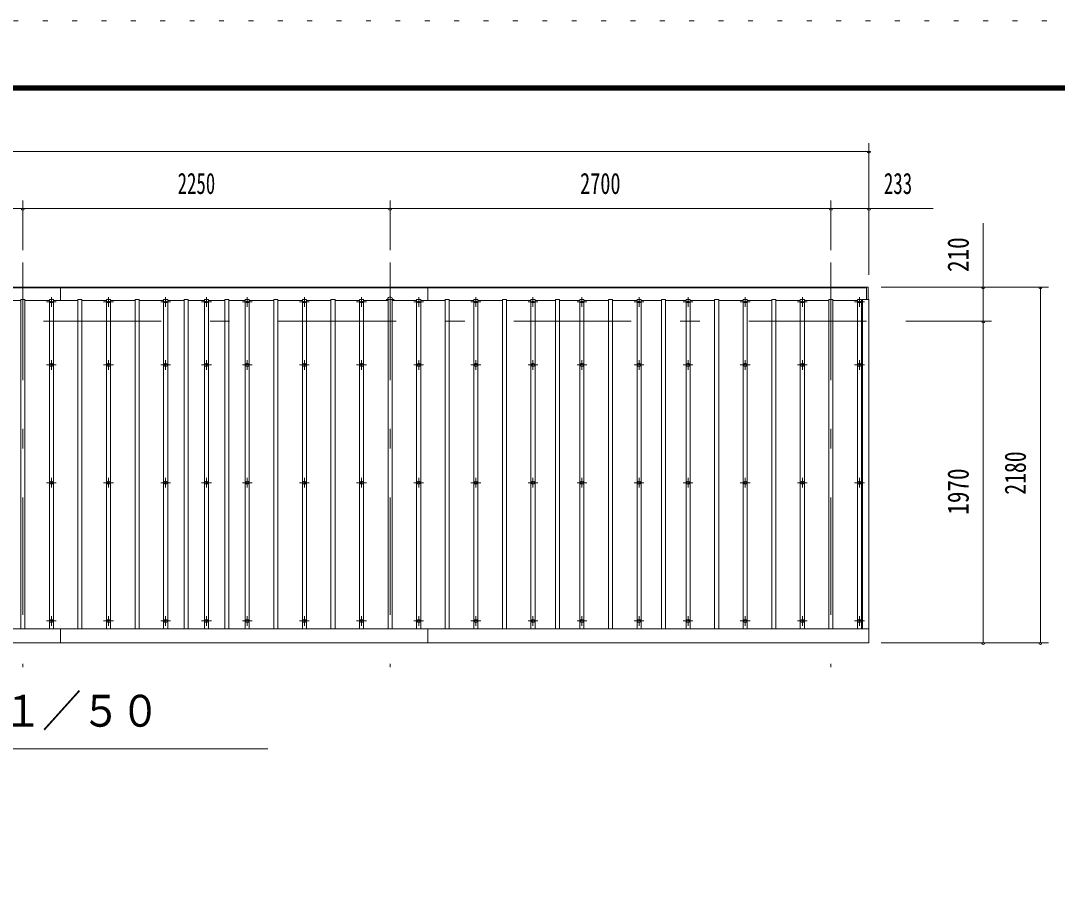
# Model space of a CAD drawing. Units: millimetres, scale not verified. Extents: x -26656 to 26658, y -10500 to 10500.
# Drawn here: x 4023 to 10372, y 5250 to 10500 of the extents above; entities that cross this region are included whole.
import ezdxf
from ezdxf.enums import TextEntityAlignment as Align

# ---------------------------------------------------------------- set-up
doc = ezdxf.new("R2010")
doc.units = ezdxf.units.MM
doc.header["$LTSCALE"] = 60
doc.linetypes.add('USER3', pattern=[24, 12, -5, 2, -5])
doc.linetypes.add('USER4', pattern=[3, 0.5, -2.5])
for name, color, linetype, lineweight in [('0-2_1-05BOLD', 7, 'Continuous', 18), ('0-3_1-25CENTER', 3, 'USER3', 18), ('0-4_1-45THIN', 4, 'Continuous', 18), ('0-5_1-55DIM', 3, 'Continuous', 18), ('0-C_F-F1PAPER', 5, 'Continuous', 18), ('0-D_F-E_J_ADD', 5, 'USER4', 18)]:
    doc.layers.add(name, color=color, linetype=linetype, lineweight=lineweight)
doc.styles.add('ＭＳ ゴシック', font='')
doc.styles.get('ＭＳ ゴシック').set_extended_font_data('MS Gothic')

msp = doc.modelspace()

# ---------------------------------------------------------------- linework, layer by layer
at = {"layer": '0-2_1-05BOLD'}
for p, q in [((-1442.08, 8867.67), (9213.91, 8867.67)), ((-1432.09, 8862.67), (9203.91, 8862.67)), ((4265.91, 8867.67), (4265.91, 8784.63)), ((6515.91, 8867.67), (6515.91, 8784.63)), ((9203.91, 8790.67), (9203.91, 8867.67)), ((9213.91, 8790.67), (9213.91, 8867.67)), ((9178.91, 8790.67), (9218.91, 8790.67)), ((9178.91, 6773.43), (9178.91, 8790.67)), ((9218.91, 6687.67), (9218.91, 8790.67)), ((-1447.09, 6773.43), (9218.91, 6773.43)), ((4265.91, 6773.43), (4265.91, 6687.67)), ((6515.92, 6773.43), (6515.92, 6687.67)), ((-1447.09, 6687.67), (9218.91, 6687.67))]:
    msp.add_line(p, q, dxfattribs=at)
for centre in [(4210.91, 8390.17), (4560.91, 8390.17), (4910.91, 8390.17), (5160.91, 8390.17), (5410.91, 8390.17), (5760.91, 8390.17), (6110.91, 8390.17), (6460.91, 8390.17), (6810.91, 8390.17), (7160.91, 8390.17), (7460.91, 8390.17), (7810.91, 8390.17), (8110.92, 8390.17), (8460.91, 8390.17), (8810.91, 8390.17), (9160.92, 8390.17), (4210.91, 7668.51), (4560.91, 7668.51), (4910.91, 7668.51), (5160.91, 7668.51), (5410.91, 7668.51), (5760.91, 7668.51), (6110.91, 7668.51), (6460.91, 7668.51), (6810.91, 7668.51), (7160.91, 7668.51), (7460.91, 7668.51), (7810.91, 7668.51), (8110.92, 7668.51), (8460.91, 7668.51), (8810.91, 7668.51), (9160.92, 7668.51), (4210.91, 6820.85), (4560.91, 6820.85), (4910.91, 6820.85), (5160.91, 6820.85), (5410.91, 6820.85), (5760.91, 6820.85), (6110.91, 6820.85), (6460.91, 6820.85), (6810.91, 6820.85), (7160.91, 6820.85), (7460.91, 6820.85), (7810.91, 6820.85), (8110.92, 6820.85), (8460.91, 6820.85), (8810.91, 6820.85), (9160.92, 6820.85)]:
    msp.add_circle(centre, 10, dxfattribs=at)
for centre, radius, start, end in [((4210.91, 8765.7), 14.5, 46.39838, 133.60162), ((4210.91, 8786.71), 14.5, 226.3961, 313.6039), ((4560.91, 8765.7), 14.5, 46.39838, 133.60162), ((4560.91, 8786.71), 14.5, 226.3961, 313.6039), ((4910.91, 8765.7), 14.5, 46.39838, 133.60162), ((4910.91, 8786.71), 14.5, 226.3961, 313.6039), ((5160.91, 8765.7), 14.5, 46.39838, 133.60162), ((5160.91, 8786.71), 14.5, 226.3961, 313.6039), ((5410.91, 8765.7), 14.5, 46.39838, 133.60162), ((5410.91, 8786.71), 14.5, 226.3961, 313.6039), ((5760.91, 8765.7), 14.5, 46.39838, 133.60162), ((5760.91, 8786.71), 14.5, 226.3961, 313.6039), ((6110.91, 8765.7), 14.5, 46.39838, 133.60162), ((6110.91, 8786.71), 14.5, 226.3961, 313.6039), ((6285.92, 8792.15), 15, 326.44154, 213.55197), ((6460.91, 8765.7), 14.5, 46.39838, 133.60162), ((6460.91, 8786.71), 14.5, 226.3961, 313.6039), ((6810.91, 8765.7), 14.5, 46.39838, 133.60162), ((6810.91, 8786.71), 14.5, 226.3961, 313.6039), ((7160.91, 8765.7), 14.5, 46.39838, 133.60162), ((7160.91, 8786.71), 14.5, 226.3961, 313.6039), ((7460.91, 8765.7), 14.5, 46.39838, 133.60162), ((7460.91, 8786.71), 14.5, 226.3961, 313.6039), ((7810.91, 8765.7), 14.5, 46.39838, 133.60162), ((7810.91, 8786.71), 14.5, 226.3961, 313.6039), ((8110.92, 8765.7), 14.5, 46.39838, 133.60162), ((8110.92, 8786.71), 14.5, 226.3961, 313.6039), ((8460.91, 8765.7), 14.5, 46.39838, 133.60162), ((8460.91, 8786.71), 14.5, 226.3961, 313.6039), ((8810.91, 8765.7), 14.5, 46.39838, 133.60162), ((8810.91, 8786.71), 14.5, 226.3961, 313.6039), ((9160.92, 8765.7), 14.5, 46.39838, 133.60162), ((9160.92, 8786.71), 14.5, 226.3961, 313.6039)]:
    msp.add_arc(centre, radius, start, end, dxfattribs=at)
at = {"layer": '0-3_1-25CENTER'}
for p, q in [((4035.91, 9017.67), (4035.91, 6537.67)), ((6285.91, 9017.67), (6285.91, 6537.67)), ((8985.91, 9017.67), (8985.91, 6537.67)), ((4180.91, 8776.2), (4240.91, 8776.2)), ((4210.91, 8806.2), (4210.91, 8746.2)), ((4530.91, 8776.2), (4590.91, 8776.2)), ((4560.91, 8806.2), (4560.91, 8746.2)), ((4880.91, 8776.2), (4940.91, 8776.2)), ((4910.91, 8806.2), (4910.91, 8746.2)), ((5130.91, 8776.2), (5190.91, 8776.2)), ((5160.91, 8806.2), (5160.91, 8746.2)), ((5380.91, 8776.2), (5440.91, 8776.2)), ((5410.91, 8806.2), (5410.91, 8746.2)), ((5730.91, 8776.2), (5790.91, 8776.2)), ((5760.91, 8806.2), (5760.91, 8746.2)), ((6080.91, 8776.2), (6140.91, 8776.2)), ((6110.91, 8806.2), (6110.91, 8746.2)), ((6260.91, 8792.15), (6310.92, 8792.15)), ((6430.92, 8776.2), (6490.91, 8776.2)), ((6460.91, 8806.2), (6460.91, 8746.2)), ((6780.91, 8776.2), (6840.91, 8776.2)), ((6810.91, 8806.2), (6810.91, 8746.2)), ((7130.91, 8776.2), (7190.91, 8776.2)), ((7160.91, 8806.2), (7160.91, 8746.2)), ((7430.91, 8776.2), (7490.91, 8776.2)), ((7460.91, 8806.2), (7460.91, 8746.2)), ((7780.91, 8776.2), (7840.91, 8776.2)), ((7810.91, 8806.2), (7810.91, 8746.2)), ((8080.91, 8776.2), (8140.91, 8776.2)), ((8110.92, 8806.2), (8110.92, 8746.2)), ((8430.92, 8776.2), (8490.92, 8776.2)), ((8460.91, 8806.2), (8460.91, 8746.2)), ((8780.92, 8776.2), (8840.91, 8776.2)), ((8810.91, 8806.2), (8810.91, 8746.2)), ((9130.92, 8776.2), (9190.92, 8776.2)), ((9160.92, 8806.2), (9160.92, 8746.2)), ((-1597.08, 8657.67), (9368.91, 8657.67)), ((4180.91, 8390.17), (4240.91, 8390.17)), ((4210.91, 8420.17), (4210.91, 8360.17)), ((4530.91, 8390.17), (4590.91, 8390.17)), ((4560.91, 8420.17), (4560.91, 8360.17)), ((4880.91, 8390.17), (4940.91, 8390.17)), ((4910.91, 8420.17), (4910.91, 8360.17)), ((5130.91, 8390.17), (5190.91, 8390.17)), ((5160.91, 8420.17), (5160.91, 8360.17)), ((5380.91, 8390.17), (5440.91, 8390.17)), ((5410.91, 8420.17), (5410.91, 8360.17)), ((5730.91, 8390.17), (5790.91, 8390.17)), ((5760.91, 8420.17), (5760.91, 8360.17)), ((6080.91, 8390.17), (6140.91, 8390.17)), ((6110.91, 8420.17), (6110.91, 8360.17)), ((6430.92, 8390.17), (6490.92, 8390.17)), ((6460.91, 8420.17), (6460.91, 8360.17)), ((6780.91, 8390.17), (6840.91, 8390.17)), ((6810.91, 8420.17), (6810.91, 8360.17)), ((7130.91, 8390.17), (7190.91, 8390.17)), ((7160.91, 8420.17), (7160.91, 8360.17)), ((7430.91, 8390.17), (7490.91, 8390.17)), ((7460.91, 8420.17), (7460.91, 8360.17)), ((7780.91, 8390.17), (7840.91, 8390.17)), ((7810.91, 8420.17), (7810.91, 8360.17)), ((8080.91, 8390.17), (8140.91, 8390.17)), ((8110.92, 8420.17), (8110.92, 8360.17)), ((8430.92, 8390.17), (8490.92, 8390.17)), ((8460.91, 8420.17), (8460.91, 8360.17)), ((8780.92, 8390.17), (8840.92, 8390.17)), ((8810.91, 8420.17), (8810.91, 8360.17)), ((9130.92, 8390.17), (9190.92, 8390.17)), ((9160.92, 8420.17), (9160.92, 8360.17)), ((4210.91, 7698.51), (4210.91, 7638.51)), ((4560.91, 7698.51), (4560.91, 7638.51)), ((4910.91, 7698.51), (4910.91, 7638.51)), ((5160.91, 7698.51), (5160.91, 7638.51)), ((5410.91, 7698.51), (5410.91, 7638.51)), ((5760.91, 7698.51), (5760.91, 7638.51)), ((6110.91, 7698.51), (6110.91, 7638.51)), ((6460.91, 7698.51), (6460.91, 7638.51)), ((6810.91, 7698.51), (6810.91, 7638.51)), ((7160.91, 7698.51), (7160.91, 7638.51)), ((7460.91, 7698.51), (7460.91, 7638.51)), ((7810.91, 7698.51), (7810.91, 7638.51)), ((8110.92, 7698.51), (8110.92, 7638.51)), ((8460.91, 7698.51), (8460.91, 7638.51)), ((8810.91, 7698.51), (8810.91, 7638.51)), ((9160.92, 7698.51), (9160.92, 7638.51)), ((4180.91, 7668.51), (4240.91, 7668.51)), ((4530.91, 7668.51), (4590.91, 7668.51)), ((4880.91, 7668.51), (4940.91, 7668.51)), ((5130.91, 7668.51), (5190.91, 7668.51)), ((5380.91, 7668.51), (5440.91, 7668.51)), ((5730.91, 7668.51), (5790.91, 7668.51)), ((6080.91, 7668.51), (6140.91, 7668.51)), ((6430.92, 7668.51), (6490.92, 7668.51)), ((6780.91, 7668.51), (6840.91, 7668.51)), ((7130.91, 7668.51), (7190.91, 7668.51)), ((7430.91, 7668.51), (7490.91, 7668.51)), ((7780.91, 7668.51), (7840.91, 7668.51)), ((8080.91, 7668.51), (8140.91, 7668.51)), ((8430.92, 7668.51), (8490.92, 7668.51)), ((8780.92, 7668.51), (8840.92, 7668.51)), ((9130.92, 7668.51), (9190.92, 7668.51)), ((4180.91, 6820.85), (4240.91, 6820.85)), ((4210.91, 6850.85), (4210.91, 6790.85)), ((4530.91, 6820.85), (4590.91, 6820.85)), ((4560.91, 6850.85), (4560.91, 6790.85)), ((4880.91, 6820.85), (4940.91, 6820.85)), ((4910.91, 6850.85), (4910.91, 6790.85)), ((5130.91, 6820.85), (5190.91, 6820.85)), ((5160.91, 6850.85), (5160.91, 6790.85)), ((5380.91, 6820.85), (5440.91, 6820.85)), ((5410.91, 6850.85), (5410.91, 6790.85)), ((5730.91, 6820.85), (5790.91, 6820.85)), ((5760.91, 6850.85), (5760.91, 6790.85)), ((6080.91, 6820.85), (6140.91, 6820.85)), ((6110.91, 6850.85), (6110.91, 6790.85)), ((6430.92, 6820.85), (6490.92, 6820.85)), ((6460.91, 6850.85), (6460.91, 6790.85)), ((6780.91, 6820.85), (6840.91, 6820.85)), ((6810.91, 6850.85), (6810.91, 6790.85)), ((7130.91, 6820.85), (7190.91, 6820.85)), ((7160.91, 6850.85), (7160.91, 6790.85)), ((7430.91, 6820.85), (7490.91, 6820.85)), ((7460.91, 6850.85), (7460.91, 6790.85)), ((7780.91, 6820.85), (7840.91, 6820.85)), ((7810.91, 6850.85), (7810.91, 6790.85)), ((8080.91, 6820.85), (8140.91, 6820.85)), ((8110.92, 6850.85), (8110.92, 6790.85)), ((8430.92, 6820.85), (8490.92, 6820.85)), ((8460.91, 6850.85), (8460.91, 6790.85)), ((8780.92, 6820.85), (8840.91, 6820.85)), ((8810.91, 6850.85), (8810.91, 6790.85)), ((9130.92, 6820.85), (9190.92, 6820.85)), ((9160.92, 6850.85), (9160.92, 6790.85))]:
    msp.add_line(p, q, dxfattribs=at)
at = {"layer": '0-4_1-45THIN'}
for p, q in [((4023.41, 8784.63), (3873.41, 8784.63)), ((4023.41, 8790.67), (4048.41, 8790.67)), ((4023.41, 8790.67), (4023.41, 6773.43)), ((4048.41, 8790.67), (4048.41, 6773.43)), ((4048.41, 8784.63), (4198.41, 8784.63)), ((4198.41, 8790.67), (4223.41, 8790.67)), ((4198.41, 8790.67), (4198.41, 6773.43)), ((4223.41, 8790.67), (4223.41, 6773.43)), ((4373.41, 8784.63), (4223.41, 8784.63)), ((4373.41, 8790.67), (4398.41, 8790.67)), ((4373.41, 8790.67), (4373.41, 6773.43)), ((4398.41, 8790.67), (4398.41, 6773.43)), ((4398.41, 8784.63), (4548.41, 8784.63)), ((4548.41, 8790.67), (4573.41, 8790.67)), ((4548.41, 8790.67), (4548.41, 6773.43)), ((4573.41, 8790.67), (4573.41, 6773.43)), ((4723.41, 8784.63), (4573.41, 8784.63)), ((4723.41, 8790.67), (4748.41, 8790.67)), ((4723.41, 8790.67), (4723.41, 6773.43)), ((4748.41, 8790.67), (4748.41, 6773.43)), ((4748.41, 8784.63), (4898.41, 8784.63)), ((4898.41, 8790.67), (4923.41, 8790.67)), ((4898.41, 8790.67), (4898.41, 6773.43)), ((4923.41, 8790.67), (4923.41, 6773.43)), ((5023.41, 8784.63), (4923.41, 8784.63)), ((5023.41, 8790.67), (5048.41, 8790.67)), ((5023.41, 8790.67), (5023.41, 6773.43)), ((5048.41, 8790.67), (5048.41, 6773.43)), ((5048.41, 8784.63), (5148.41, 8784.63)), ((5148.41, 8790.67), (5173.41, 8790.67)), ((5148.41, 8790.67), (5148.41, 6773.43)), ((5173.41, 8790.67), (5173.41, 6773.43)), ((5273.41, 8784.63), (5173.41, 8784.63)), ((5273.41, 8790.67), (5298.41, 8790.67)), ((5273.41, 8790.67), (5273.41, 6773.43)), ((5298.41, 8790.67), (5298.41, 6773.43)), ((5298.41, 8784.63), (5398.41, 8784.63)), ((5398.41, 8790.67), (5423.41, 8790.67)), ((5398.41, 8790.67), (5398.41, 6773.43)), ((5423.41, 8790.67), (5423.41, 6773.43)), ((5573.41, 8784.63), (5423.41, 8784.63)), ((5573.41, 8790.67), (5598.41, 8790.67)), ((5573.41, 8790.67), (5573.41, 6773.43)), ((5598.41, 8790.67), (5598.41, 6773.43)), ((5598.41, 8784.63), (5748.41, 8784.63)), ((5748.41, 8790.67), (5773.41, 8790.67)), ((5748.41, 8790.67), (5748.41, 6773.43)), ((5773.41, 8790.67), (5773.41, 6773.43)), ((5923.41, 8784.63), (5773.41, 8784.63)), ((5923.41, 8790.67), (5948.41, 8790.67)), ((5923.41, 8790.67), (5923.41, 6773.43)), ((5948.41, 8790.67), (5948.41, 6773.43)), ((5948.41, 8784.63), (6098.41, 8784.63)), ((6098.41, 8790.67), (6123.41, 8790.67)), ((6098.41, 8790.67), (6098.41, 6773.43)), ((6123.41, 8790.67), (6123.41, 6773.43)), ((6273.41, 8784.63), (6123.41, 8784.63)), ((6273.41, 8790.67), (6298.41, 8790.67)), ((6273.41, 8790.67), (6273.41, 6773.43)), ((6298.41, 8790.67), (6298.41, 6773.43)), ((6298.41, 8784.63), (6448.41, 8784.63)), ((6448.41, 8790.67), (6473.41, 8790.67)), ((6448.41, 8790.67), (6448.41, 6773.43)), ((6473.41, 8790.67), (6473.41, 6773.43)), ((6623.41, 8784.63), (6473.41, 8784.63)), ((6623.41, 8790.67), (6648.41, 8790.67)), ((6623.41, 8790.67), (6623.41, 6773.43)), ((6648.41, 8790.67), (6648.41, 6773.43)), ((6648.41, 8784.63), (6798.42, 8784.63)), ((6798.42, 8790.67), (6823.42, 8790.67)), ((6798.42, 8790.67), (6798.42, 6773.43)), ((6823.42, 8790.67), (6823.42, 6773.43)), ((6973.41, 8784.63), (6823.42, 8784.63)), ((6973.41, 8790.67), (6998.41, 8790.67)), ((6973.41, 8790.67), (6973.41, 6773.43)), ((6998.41, 8790.67), (6998.41, 6773.43)), ((6998.41, 8784.63), (7148.42, 8784.63)), ((7148.42, 8790.67), (7173.42, 8790.67)), ((7148.42, 8790.67), (7148.42, 6773.43)), ((7173.42, 8790.67), (7173.42, 6773.43)), ((7298.41, 8784.63), (7173.42, 8784.63)), ((7298.41, 8790.67), (7323.41, 8790.67)), ((7298.41, 8790.67), (7298.41, 6773.43)), ((7323.41, 8790.67), (7323.41, 6773.43)), ((7323.41, 8784.63), (7448.42, 8784.63)), ((7448.42, 8790.67), (7473.42, 8790.67)), ((7448.42, 8790.67), (7448.42, 6773.43)), ((7473.42, 8790.67), (7473.42, 6773.43)), ((7623.41, 8784.63), (7473.42, 8784.63)), ((7623.41, 8790.67), (7648.41, 8790.67)), ((7623.41, 8790.67), (7623.41, 6773.43)), ((7648.41, 8790.67), (7648.41, 6773.43)), ((7648.41, 8784.63), (7798.41, 8784.63)), ((7798.41, 8790.67), (7823.42, 8790.67)), ((7798.41, 8790.67), (7798.41, 6773.43)), ((7823.42, 8790.67), (7823.42, 6773.43)), ((7948.41, 8784.63), (7823.42, 8784.63)), ((7948.41, 8790.67), (7973.41, 8790.67)), ((7948.41, 8790.67), (7948.41, 6773.43)), ((7973.41, 8790.67), (7973.41, 6773.43)), ((7973.41, 8784.63), (8098.42, 8784.63)), ((8098.42, 8790.67), (8123.42, 8790.67)), ((8098.42, 8790.67), (8098.42, 6773.43)), ((8123.42, 8790.67), (8123.42, 6773.43)), ((8273.41, 8784.63), (8123.42, 8784.63)), ((8273.41, 8790.67), (8298.42, 8790.67)), ((8273.41, 8790.67), (8273.41, 6773.43)), ((8298.42, 8790.67), (8298.42, 6773.43)), ((8298.42, 8784.63), (8448.41, 8784.63)), ((8448.41, 8790.67), (8473.41, 8790.67)), ((8448.41, 8790.67), (8448.41, 6773.43)), ((8473.41, 8790.67), (8473.41, 6773.43)), ((8623.41, 8784.63), (8473.41, 8784.63)), ((8623.41, 8790.67), (8648.42, 8790.67)), ((8623.41, 8790.67), (8623.41, 6773.43)), ((8648.42, 8790.67), (8648.42, 6773.43)), ((8648.42, 8784.63), (8798.41, 8784.63)), ((8798.41, 8790.67), (8823.41, 8790.67)), ((8798.41, 8790.67), (8798.41, 6773.43)), ((8823.41, 8790.67), (8823.41, 6773.43)), ((8973.41, 8784.63), (8823.41, 8784.63)), ((8973.42, 8790.67), (8998.42, 8790.67)), ((8973.42, 8790.67), (8973.42, 6773.43)), ((8998.42, 8790.67), (8998.42, 6773.43)), ((8998.42, 8784.63), (9148.42, 8784.63)), ((9148.42, 8790.67), (9148.42, 6773.43)), ((9178.91, 8775.67), (9173.42, 8775.67))]:
    msp.add_line(p, q, dxfattribs=at)
msp.add_lwpolyline([(9148.42, 8790.67), (9173.42, 8790.67), (9173.42, 6773.43)], dxfattribs=at)
at = {"layer": '0-5_1-55DIM'}
for p, q in [((9218.91, 8942.68), (9218.91, 9748.67)), ((-1447.09, 9698.67), (9218.91, 9698.67)), ((9228.91, 9698.67), (9208.91, 9698.67)), ((4035.91, 9092.68), (4035.91, 9398.67)), ((6285.91, 9092.68), (6285.91, 9398.67)), ((8985.91, 9092.68), (8985.91, 9398.67)), ((-1839.59, 9348.67), (9611.41, 9348.67)), ((4045.91, 9348.67), (4025.91, 9348.67)), ((6295.91, 9348.67), (6275.91, 9348.67)), ((8995.91, 9348.67), (8975.91, 9348.67)), ((9228.91, 9348.67), (9208.91, 9348.67)), ((9918.91, 9260.17), (9918.91, 6687.67)), ((9293.91, 8867.67), (10318.91, 8867.67)), ((9928.91, 8867.67), (9908.91, 8867.67)), ((10278.91, 8867.67), (10258.91, 8867.67)), ((10268.91, 8867.67), (10268.91, 6687.67)), ((9443.92, 8657.67), (9968.91, 8657.67)), ((9928.91, 8657.67), (9908.91, 8657.67)), ((9293.91, 6687.67), (10318.91, 6687.67)), ((9928.91, 6687.67), (9908.91, 6687.67)), ((10278.91, 6687.67), (10258.91, 6687.67)), ((2235.91, 6037.67), (5535.91, 6037.67))]:
    msp.add_line(p, q, dxfattribs=at)
for centre in [(9218.91, 9698.67), (4035.91, 9348.67), (6285.91, 9348.67), (8985.91, 9348.67), (9218.91, 9348.67), (9918.91, 8867.67), (10268.91, 8867.67), (9918.91, 8657.67), (9918.91, 6687.67), (10268.91, 6687.67)]:
    msp.add_arc(centre, 10, 180, 0, dxfattribs=at)
at = {"layer": '0-C_F-F1PAPER'}
for p, q in [((-2541.75, 10100), (26158.25, 10100)), ((-2539.25, 10097.5), (26155.75, 10097.5)), ((-2536.75, 10095), (26153.25, 10095)), ((-2534.25, 10092.5), (26150.75, 10092.5)), ((-2531.75, 10090), (26148.25, 10090)), ((-2529.25, 10087.5), (26145.75, 10087.5)), ((-2526.75, 10085), (26143.25, 10085)), ((-2524.25, 10082.5), (26140.75, 10082.5)), ((-2521.75, 10080), (26138.25, 10080)), ((-2519.25, 10077.5), (26135.75, 10077.5)), ((-2516.75, 10075), (26133.25, 10075))]:
    msp.add_line(p, q, dxfattribs=at)
at = {"layer": '0-D_F-E_J_ADD'}
msp.add_lwpolyline([(-3041.75, -10500), (-3041.75, 10500), (26658.25, 10500)], dxfattribs=at)

# ---------------------------------------------------------------- texts
at = {"layer": '0-5_1-55DIM', "color": 7, "style": 'ＭＳ ゴシック'}
for s, height, width, p in [('2250', 130.2, 0.65, (4984.23, 9398.67)), ('2700', 130.2, 0.7, (7449.31, 9398.67)), ('233', 130.2, 0.65, (9310.74, 9398.67)), ('屋根伏図\u3000Ｓ＝１／５０', 195.4, 0.9, (2235.91, 6114.32))]:
    msp.add_text(s, height=height, dxfattribs=dict(at, width=width)).set_placement(p, align=Align.BOTTOM_LEFT)
for s, width, p in [('210', 0.8, (9868.91, 8960.02)), ('2180', 0.75, (10218.91, 7594.64)), ('1970', 0.8, (9868.91, 7472.48))]:
    msp.add_text(s, height=130.2, rotation=90, dxfattribs=dict(at, width=width)).set_placement(p, align=Align.BOTTOM_LEFT)

doc.saveas('drawing.dxf')
